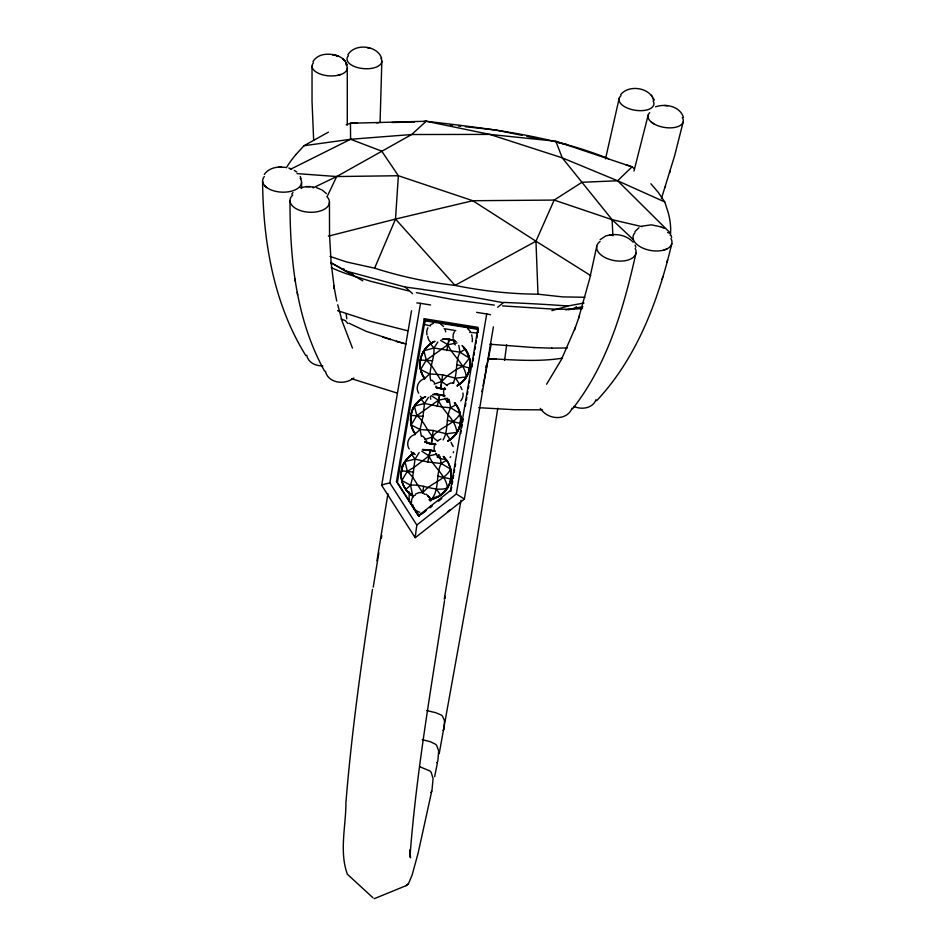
<?xml version="1.0" encoding="UTF-8"?>
<svg xmlns="http://www.w3.org/2000/svg" width="946" height="946" viewBox="0 0 946 946"><rect width="100%" height="100%" fill="white"/><g stroke="black" fill="none" stroke-linecap="round" stroke-linejoin="round"><path stroke-width="1.42" d="M380.067 122.59L381.841 61.171M312.026 66.066L312.038 101.565L313.658 140.256M329.445 201.912L329.539 235.081L331.147 263L334.376 288.707L333.879 285.999L336.705 301.053M407.277 491.352C401.884 485.156 399.791 476.228 401.979 468.305C399.058 464.06 422.566 445.33 409.772 456.043C402.913 461.944 399.815 471.605 401.695 480.426C402.842 485.239 405.361 489.709 408.968 493.114C410.351 494.557 415.259 497.702 410.848 494.711M413.899 431.825C410.221 425.44 409.653 417.458 412.255 410.576C410.931 407.064 427.036 394.47 421.076 398.952C410.032 406.532 407.158 423.181 415.235 433.918A25.069 24.915 -28.4 0 1 425.676 396.611M434.77 341.281C420.674 347.052 415.448 366.492 424.671 378.577A25.057 24.844 -24.5 0 1 432.724 342.381M451.254 476.524L450.686 469.216L449.09 464.474L451.076 471.546L451.218 476.465L450.438 481.348L447.493 488.124L440.777 495.255L434.19 498.601L429.389 499.713L438.637 496.52L444.443 491.944L449.646 483.631L451.218 476.465M454.435 402.712A25.081 24.939 -28.4 0 1 447.955 440.99C461.542 434.001 464.947 413.946 454.518 402.783A25.069 24.915 -28.4 0 1 448.002 441.096M469.866 360.722C470.706 366.693 468.944 374.048 464.853 379.11C462.086 382.964 449.929 391.549 463.233 380.883C472.562 371.411 472.208 354.561 462.192 345.704M448.061 440.883C457.45 435.621 462.594 423.997 460.04 413.532L450.603 407.761L442.29 407.04L424.482 403.493L414.372 406.07L416.879 415.613C425.901 422.578 428.089 435.314 437.821 441.12M347.277 68.077L347.288 125.12M434.805 341.388C421.75 346.934 415.909 364.305 423.335 376.484M411.427 503.615L411.534 499.772L412.976 496.52M453.099 338.23L453.193 334.423L454.636 331.206M431.837 499.287L431.754 499.204C439.748 488.775 435.527 474.963 441.155 463.469L439.985 456.35M443.071 439.902C448.912 430.264 445.306 417.919 450.603 407.761L449.161 399.401M453.11 383.142C458.077 373.729 454.931 361.963 460.016 352.231L458.786 345.408M329.953 256.401L346.638 261.995L374.616 268.167L395.511 219.07L398.372 175.731L381.699 151.124L350.576 139.275L303.985 145.731L296.003 154.458M437.832 342.026L433.93 348.01C434.864 359.244 427.71 369.933 430.868 380.86M428.42 397.367L424.482 403.493L423.039 416.346L420.059 429.508L421.419 436.343M419.173 452.566L415.01 459.153L412.681 477.174L410.564 485.251L412.787 496.047L415.27 495.243M486.055 365.546L485.877 367.45M409.251 491.814L409.074 500.718L412.905 506.831M431.471 444.029L426.67 442.645L433.918 444.277L431.4 443.887L433.138 430.465L420.059 429.508L411.167 424.896L416.879 415.613L438.447 400.229L447.612 398.29M440.883 388.617L436.082 387.221L443.319 388.853L440.812 388.428L442.598 374.793L429.519 373.942L420.603 369.531L426.339 360.107L447.872 344.734L457.001 342.949M431.4 443.887L432.204 437.064C439.807 427.001 454.151 424.506 460.087 413.698M440.812 388.428L441.652 381.463L431.66 365.735L426.339 360.107L423.808 350.765L433.93 348.01L460.016 352.231L469.405 358.144L463.209 366.078L455.948 369.673L447.635 375.609L441.652 381.463L434.167 384.123M477.789 332.531L478.215 329.019M506.678 344.793L504.573 360.367M423.642 486.327L422.72 492.831L424.99 494.439M497.797 408.27L471.013 577.226L439.192 753.714M372.511 589.346C361.786 660.178 351.711 731.175 345.917 802.598C345.964 826.095 339.07 851.66 347.395 874.258L372.937 897.742M376.957 560.824L387.931 493.777M444.525 600.675C431.66 685.566 416.524 770.363 410.008 856.059L410.126 849.78L410.469 857.797L409.653 853.517L410.292 854.806M450.473 490.525L478.061 327.375L424.257 318.731L396.469 481.561L418.392 515.759L450.473 490.525L450.958 491.352M451.207 489.898L451.691 487.013M452.188 484.115L452.673 481.23M453.158 478.333L453.654 475.436M454.139 472.551L454.636 469.654M455.121 466.768L455.605 463.871M460.737 433.505L461.234 430.619M461.719 427.722L462.204 424.825M462.7 421.94L463.185 419.043M465.385 406.035L465.881 403.138M466.366 400.253L466.851 397.355M467.348 394.458L467.832 391.573M468.317 388.676L468.814 385.791M469.299 382.894L469.784 380.008M471.995 366.989L472.48 364.092M472.965 361.206L473.461 358.309M473.946 355.424L474.431 352.527M474.927 349.642L475.412 346.744M475.897 343.859L476.394 340.962M476.879 338.065L477.363 335.18M477.801 332.59L478.191 330.308M415.176 537.517L416.819 525.03L456.303 493.978L486.705 313.966L476.642 312.346M493.398 326.831L464.356 499.086L415.223 537.73L381.676 485.333L411.545 310.773M416.819 525.03L389.847 482.933L420.521 303.359L430.596 304.967M419.125 516.386L397.367 482.448L424.943 320.812L424.257 318.731M481.881 391.679L482.448 388.794M483.016 385.897L491.27 343.906M437.359 763.091L434.663 776.666M437.253 406.212L439.772 394.588C458.42 398.372 421.076 391.928 439.843 394.766M427.781 461.991L441.155 463.469L450.627 469.098C444.679 480.651 430.454 482.72 422.732 492.842L412.681 477.174L407.395 471.297L404.912 461.542L415.01 459.153L427.781 461.991L430.347 450.06C449.196 453.039 405.136 447.635 430.43 450.19M446.701 350.623L449.161 339.283C467.667 343.114 430.655 336.681 449.22 339.519M619.192 98.266L605.523 158.857M419.87 766.757L429.886 770.966A9.058 6.61 12.4 0 1 431.187 772.35L433.079 778.629L432.062 789.496A98.207 71.175 15 0 1 431.743 791.14L418.097 853.221L412.007 875.381L408.4 883.836L406.047 885.681L374.214 898.7M596.772 246.208L589.642 278.857L578.585 318.246M648.187 114.998L633.974 171.06M636.031 252.901C623.769 307.722 607.829 364.009 572.543 408.897M401.802 480.533L407.395 471.297L414.395 467.111L428.987 455.889L430.347 450.06M456.894 432.547L456.847 432.393C455.653 419.161 443.213 412.018 438.471 400.229L439.772 394.588M466.272 377.147L466.224 376.946C465.148 363.666 452.815 356.429 447.896 344.734L449.161 339.283M683.142 122.058L674.593 155.865L661.396 198.66M596.654 400.702C637.178 357.553 658.215 300.402 671.79 243.749M662.082 279.247L662.768 276.894M666.895 262.326L667.557 260.032M665.062 187.734L665.523 186.291M669.756 172.621L670.229 171.108M444.703 387.635L443.544 391.277L443.84 394.789M435.231 443.473L434.06 447.127L434.356 450.663M427.829 327.73L426.67 331.36L426.965 334.86M574.494 330.036L579.496 315.609M575.428 327.328L561.333 359.693L546.599 384.242M447.292 402.227L448.416 399.531M437.903 457.568L439.015 454.943M584.935 297.257L562.716 296.902L537.99 294.206L535.956 241.206L554.179 200.079L581.967 182.282L617.643 180.769L664.742 201.936L668.195 212.554A163.528 67.166 38.7 0 1 670.525 233.248A164.391 88.664 41.2 0 1 670.253 235.448M327.34 196.165L336.681 176.547L411.664 134.521L426.197 121.254C487.817 128.621 550.513 135.172 608.491 158.715M444.939 598.298L444.987 596.311M373.303 587.017L373.268 587.064A322.279 22.692 -80.4 0 1 378.873 552.795M347.88 54.762C354.927 43.008 377.087 45.254 381.605 58.096M312.913 61.797C317.761 53.071 329.929 52.87 338.266 56.145L332.353 54.549C337.84 55.306 345.136 58.179 346.815 64.73L346.224 63.169L347.005 65.12M446.654 401.825L448.203 399.401M437.265 457.166L438.802 454.813M444.726 598.664L444.301 599.161A322.905 11.423 -80.5 0 1 461.009 500.268M264.312 174.478C268.002 168.826 275.333 166.721 281.778 167.123L278.538 167.099M291.77 194.143L292.953 192.535M620.73 94.588C628.818 84.49 649.169 87.363 653.686 99.602L653.319 98.585L653.993 100.394M634.932 231.593L638.964 227.714M437.052 496.236L436.331 497.064A23.875 23.78 -36.4 0 1 433.434 498.235L430.194 501.12M576.445 306.67L574.447 308.68L568.641 309.744M346.165 124.825L350.458 123.24L426.197 121.254L489.78 134.403L562.243 157.84L617.643 180.769L632.034 166.839L634.139 168.542M600.131 239.669L605.889 235.873L611.908 234.703L609.259 235.093C617.691 233.449 627.34 235.755 633.217 242.235M424.671 378.577L429.519 373.942M447.529 511.881L449.705 509.941M415.235 433.918L420.059 429.508M405.775 489.437L410.564 485.251C423.276 483.737 434.959 492.216 447.434 488.018L447.493 488.124C446.157 474.892 433.623 467.797 429.011 455.901L421.762 451.171M406.047 885.681L408.4 883.836M497.679 307.225L503.296 302.744L484.73 299.267A264.017 46.259 9.7 0 0 423.642 289.606M419.326 515.795L413.225 507.34M421.62 513.985L423.465 512.531M430.016 507.825L432.192 506.11M438.459 501.191L441.865 498.507M418.841 515.901L420.698 514.506M421.159 514.163L424.387 511.739M430.737 792.441L431.4 791.873A3.382 2.448 12.2 0 0 431.743 791.14M303.985 145.731L328.404 132.144M441.155 463.469L446.63 460.194L449.114 464.533M450.603 407.761L456.031 404.663L458.514 409.015M436.709 762.618L437.348 762.145A3.311 2.093 11.6 0 0 437.667 761.518A96.468 60.781 13.8 0 0 437.939 760.111L438.66 750.817L436.65 745.377A8.904 5.652 11.7 0 0 435.349 744.159L430.655 741.83L422.188 739.595M590.718 275.593L535.956 241.206L455.014 285.396A378.435 327.73 -4.9 0 1 374.616 268.167M460.016 352.231L465.408 349.31L469.453 358.357M423.217 397.769L425.393 396.634M430.347 324.845L433.516 323.26M290.339 169.358L350.576 139.275L411.664 134.521L489.78 134.403L555.858 141.261L632.034 166.839L625.732 164.651M447.222 384.738L450.402 383.154L453.938 382.834M437.75 440.576L440.931 438.979M313.067 187.864L336.681 176.547L398.372 175.731L472.787 200.718L535.956 241.206M655.554 106.827C665.322 103.351 680.139 106.236 683.402 117.363M442.953 730.3L443.568 729.922A3.264 1.726 11.1 0 0 443.851 729.413A95.002 50.091 12.8 0 0 444.076 728.254L444.502 720.568L442.373 715.992A8.774 4.659 11.2 0 0 441.061 714.951L435.751 712.693L426.681 710.552M666.93 248.916L663.938 250.051M424.92 378.66C418.499 379.807 415.081 387.706 418.7 393.158M415.412 434.439C408.968 435.586 405.574 443.508 409.192 448.972M415.519 494.037L419.09 492.594L422.933 492.689M424.73 439.594L432.192 437.064M340.915 74.474L337.899 75.313M300.308 187.828L306.102 186.646L313.244 186.894M641.991 226.153L651.404 224.829L660.793 226.827M551.92 310.643L568.818 305.806L584.013 303.016M328.404 236.145L395.511 219.07L472.787 200.718L554.179 200.079L612.109 219.685L642.027 226.626M582.89 306.693L565.791 309.886M429.011 455.901L436.886 454.104M562.078 358.215C538.061 362.022 513.548 359.882 489.401 358.676L496.224 359.161L489.011 358.652M433.138 430.465L446.193 433.8L456.847 432.393M423.666 121.573L426.197 121.254M442.598 374.793L455.617 378.187L466.224 376.946M391.963 122.495L414.454 122.046M279.413 167.111L285.621 167.371M376.307 122.803L378.53 122.755M306.102 186.646L310.052 186.563M357.458 123.134L350.458 123.24L350.576 139.275M542.496 409.843L514.151 409.713L478.688 407.679M551.636 348.152L567.434 347.939M489.969 344.238L533.993 347.549M533.816 347.549L551.873 348.163M297.02 173.603L336.681 176.547M477.304 333.016L471.179 332.472M502.492 305.901L552.961 309.094A218.833 117.706 7.5 0 0 559.725 309.236L570.343 309.165A153.027 84.572 7.9 0 0 575.676 308.987A116.63 65.404 8.1 0 0 582.511 308.55M664.589 105.467L667.545 105.751M470.966 332.448L469.701 332.318M432.511 360.733L420.426 360.059M494.332 305.109L454.943 299.929L416.394 292.657M423.039 416.346L410.99 415.329M353.721 275.452L330.556 262.468L345.101 270.757L405.231 287.064L423.548 289.488M413.544 472.137L401.53 470.789M455.806 330.592L444.147 328.676M424.943 320.812L478.345 329.397M478.25 328.747L424.73 320.138L424.328 324.454L430.489 325.909M341.045 319.05L345.255 320.552L347.761 323.437M437.892 476.169L450.97 478.983M370.028 48.234L367.036 47.619M447.352 420.331L460.371 423.43M456.788 364.671L469.736 368.053M667.663 232.586L670.513 233.248L617.643 180.769M408.53 290.895L370.761 281.293L346.52 273.772A145.66 80.41 5.4 0 1 336.894 270.107L336.114 269.776A117.375 65.475 5.1 0 1 331.266 267.671M407.56 330.733L369.886 321.143L337.627 310.643M404.261 343.54L396.492 341.317L405.976 344.013M396.681 392.921L351.616 378.719M349.027 323.236L366.067 331.289L397.45 341.589M389.622 339.247L390.674 339.567L382.799 337.107M316.39 187.58L322.16 190.04L326.453 193.611M288.731 168.033L291.664 169.05M348.625 272.519L352.622 274.328M661.301 227.04L664.151 228.341M294.277 170.398L296.784 172.066M401.695 480.426L410.564 485.251M345.101 270.757L362.815 280.844M456.303 493.978L464.155 498.897M440.611 340.371L447.872 344.734M431.199 395.676L438.447 400.229M653.698 123.749L651.286 122.058M428.372 496.816L431.754 499.204M441.652 381.463L447.245 385.601M266.689 187.568L264.561 185.641M440.682 324.064L443.568 326.536M405.231 287.064L412.539 293.65M344.876 60.769L343.067 59.078L344.64 60.544M555.858 141.261L562.243 157.84L612.109 219.685L633.193 239.492M396.469 481.561L397.367 482.448M467.785 328.77L470.268 331.266M431.979 380.15L434.462 382.657M422.484 435.952L424.967 438.471M426.185 494.119L428.668 496.662M446.689 460.312L443.414 456.528L447.966 462.287M462.216 345.81L465.456 349.535M650.919 183.772L658.274 192.393L664.742 201.936M395.511 219.07L455.014 285.396A377.951 330.781 8.6 0 0 537.99 294.194M433.93 348.01L430.572 343.895M456.09 404.841L454.518 402.783M424.482 403.493L421.171 399.129M411.723 454.541L415.01 459.153M440.777 495.255L436.733 489.602M446.193 433.8L450.19 439.665M455.617 378.187L459.567 384.253M423.288 376.366L424.588 378.376M414.194 508.889L418.617 516.102M651.427 95.215L652.563 97.095M305.842 355.637C273.654 303.761 263.154 241.75 262.586 181.537M411.747 494.143A35.522 1.313 60.7 0 1 412.243 495.065L413.272 496.91M324.49 370.962C295.885 319.228 289.843 258.707 290.02 200.576M460.489 386.465L462.074 389.61M451.029 442.326L452.614 445.483M352.444 348.069L342.286 321.581L337.722 304.778M300.237 176.441L301.053 178.652M635.109 245.156L635.818 247.249M671.033 235.306L671.695 237.387M445.14 329.681L445.732 331.869M463.918 347.572L463.895 347.442A25.034 24.833 -24.5 0 1 457.391 385.696M471.699 334.789L472.066 336.942M294.951 279.011L295.389 281.672M297.198 292.267L297.647 294.975M430.288 396.492L430.737 399.247M346.804 318.802L346.13 313.812M612.109 219.685L612.902 235.743M301.549 182.436L301.62 188.325M682.314 117.671A17.844 8.916 9.5 0 1 677.513 126.74A17.844 8.916 9.5 0 1 655.081 124.505A17.844 8.916 9.5 0 1 649.701 112.704M653.107 100.926A17.631 8.727 9 0 1 634.872 110.209A17.631 8.727 9 0 1 621.061 95.641M572.023 408.093A17.738 14.888 21.7 0 1 557.549 417.564A17.738 14.888 21.7 0 1 540.308 408.388M635.227 248.479A19.913 11.127 9.5 0 1 613.457 260.422A19.913 11.127 9.5 0 1 600.083 241.455M595.98 399.709A17.808 14.119 22.9 0 1 573.714 406.425M670.927 238.427A19.712 10.867 10.1 0 1 651.333 250.572A19.712 10.867 10.1 0 1 634.991 232.775M322.823 365.854A17.667 13.599 -12.7 0 1 306.776 355.258M300.225 178.345A19.488 10.607 2.9 0 1 281.601 192.144A19.488 10.607 2.9 0 1 264.301 176.606M353.899 377.998A17.619 14.427 -13 0 1 336.575 381.746A17.619 14.427 -13 0 1 325.436 371.234M326.949 196.721A19.736 10.903 3.3 0 1 309.484 212.247A19.736 10.903 3.3 0 1 292.775 195.089M380.86 58.226A17.466 8.585 4.6 0 1 363.772 68.644A17.466 8.585 4.6 0 1 348.459 55.672M342.523 269.232A16.673 5.652 -2 0 1 344.119 268.936M345.952 64.683A17.631 8.727 4 0 1 329.586 75.893A17.631 8.727 4 0 1 313.457 62.897M434.451 497.371A34.505 2.294 -41.8 0 1 433.434 498.235M412.231 495.065A23.875 23.78 -36.4 0 1 409.63 492.937M503.319 302.424A283.315 43.374 2.1 0 1 567.789 305.972M566.418 144.348A460.442 10.347 11.6 0 1 558.708 142.787M537.801 138.554A460.442 10.347 11.6 0 1 526.804 136.319M522.393 135.42A460.442 10.347 11.6 0 1 495.704 129.969A459.602 13.764 6.2 0 1 465.361 126.729M460.726 126.232A459.602 13.764 6.2 0 1 458.396 125.984M452.59 125.357A459.602 13.764 6.2 0 1 450.272 125.097M286.39 167.761A162.913 57.221 -23.6 0 1 295.992 154.458M381.344 538.239A322.279 22.692 -80.4 0 1 381.806 535.59M427.959 495.941A9.377 9.354 -43.5 0 1 429.744 497.939M430.797 506.145A9.377 9.354 -43.5 0 1 430.465 506.973M424.518 512.129A9.377 9.354 -43.5 0 1 423.583 512.354M419.776 512.259A9.377 9.354 -43.5 0 1 412.716 504.809M472.255 338.029A9.354 9.259 -21.6 0 1 472.149 341.79M455.286 344.9A9.354 9.259 -21.6 0 1 453.725 339.519M431.648 343.126A9.342 9.247 -24.9 0 1 427.758 336.421M462.937 393.004A9.365 9.294 -24 0 1 460.773 400.844M448.333 402.369A9.365 9.294 -24 0 1 444.998 398.1M435.94 386.11A9.354 9.283 -28.2 0 1 436.65 387.872M436.52 393.453A9.354 9.283 -28.2 0 1 436.189 394.293M421.041 397.072A9.354 9.283 -28.2 0 1 420.438 396.409M452.354 445.01A9.377 9.33 -28.6 0 1 453.134 446.595M453.548 451.798A9.377 9.33 -28.6 0 1 453.311 452.72M450.769 456.752A9.377 9.33 -28.6 0 1 450.048 457.356M445.223 459.248A9.377 9.33 -28.6 0 1 435.633 453.288M426.09 440.458A9.365 9.318 -34 0 1 426.965 442.113M415.259 454.482A9.365 9.318 -34 0 1 411.049 451.561M416.784 302.921A8.348 1.36 9.9 0 1 420.521 303.359M486.705 313.966A8.36 1.36 9.5 0 1 490.536 314.734M381.794 485.097A8.727 0.721 -11.4 0 1 389.847 482.945M443.284 456.469A25.104 24.998 -36.2 0 1 429.023 499.795M413.248 496.366A25.104 24.998 -36.2 0 1 413.946 453.169M423.489 450.048A25.104 24.998 -36.2 0 1 434.864 451.372M424.86 441.983A25.069 24.915 -28.4 0 0 436.059 444.384A25.081 24.939 -28.4 0 1 424.801 441.877M432.913 394.648A25.069 24.915 -28.4 0 1 444.277 395.948M415.199 433.847A25.081 24.939 -28.4 0 1 423.311 397.639M432.854 394.517A25.081 24.939 -28.4 0 1 444.23 395.818M445.46 388.983A25.034 24.833 -24.5 0 1 436.484 387.517M424.695 378.625A25.034 24.833 -24.5 0 1 432.783 342.547M442.302 339.425A25.034 24.833 -24.5 0 1 455.854 341.612M463.812 347.395A25.057 24.844 -24.5 0 1 457.344 385.554M445.412 388.841A25.057 24.844 -24.5 0 1 436.425 387.375M442.255 339.247A25.057 24.844 -24.5 0 1 455.818 341.435M426.22 510.355L424.849 511.443L426.22 510.355"/></g></svg>
